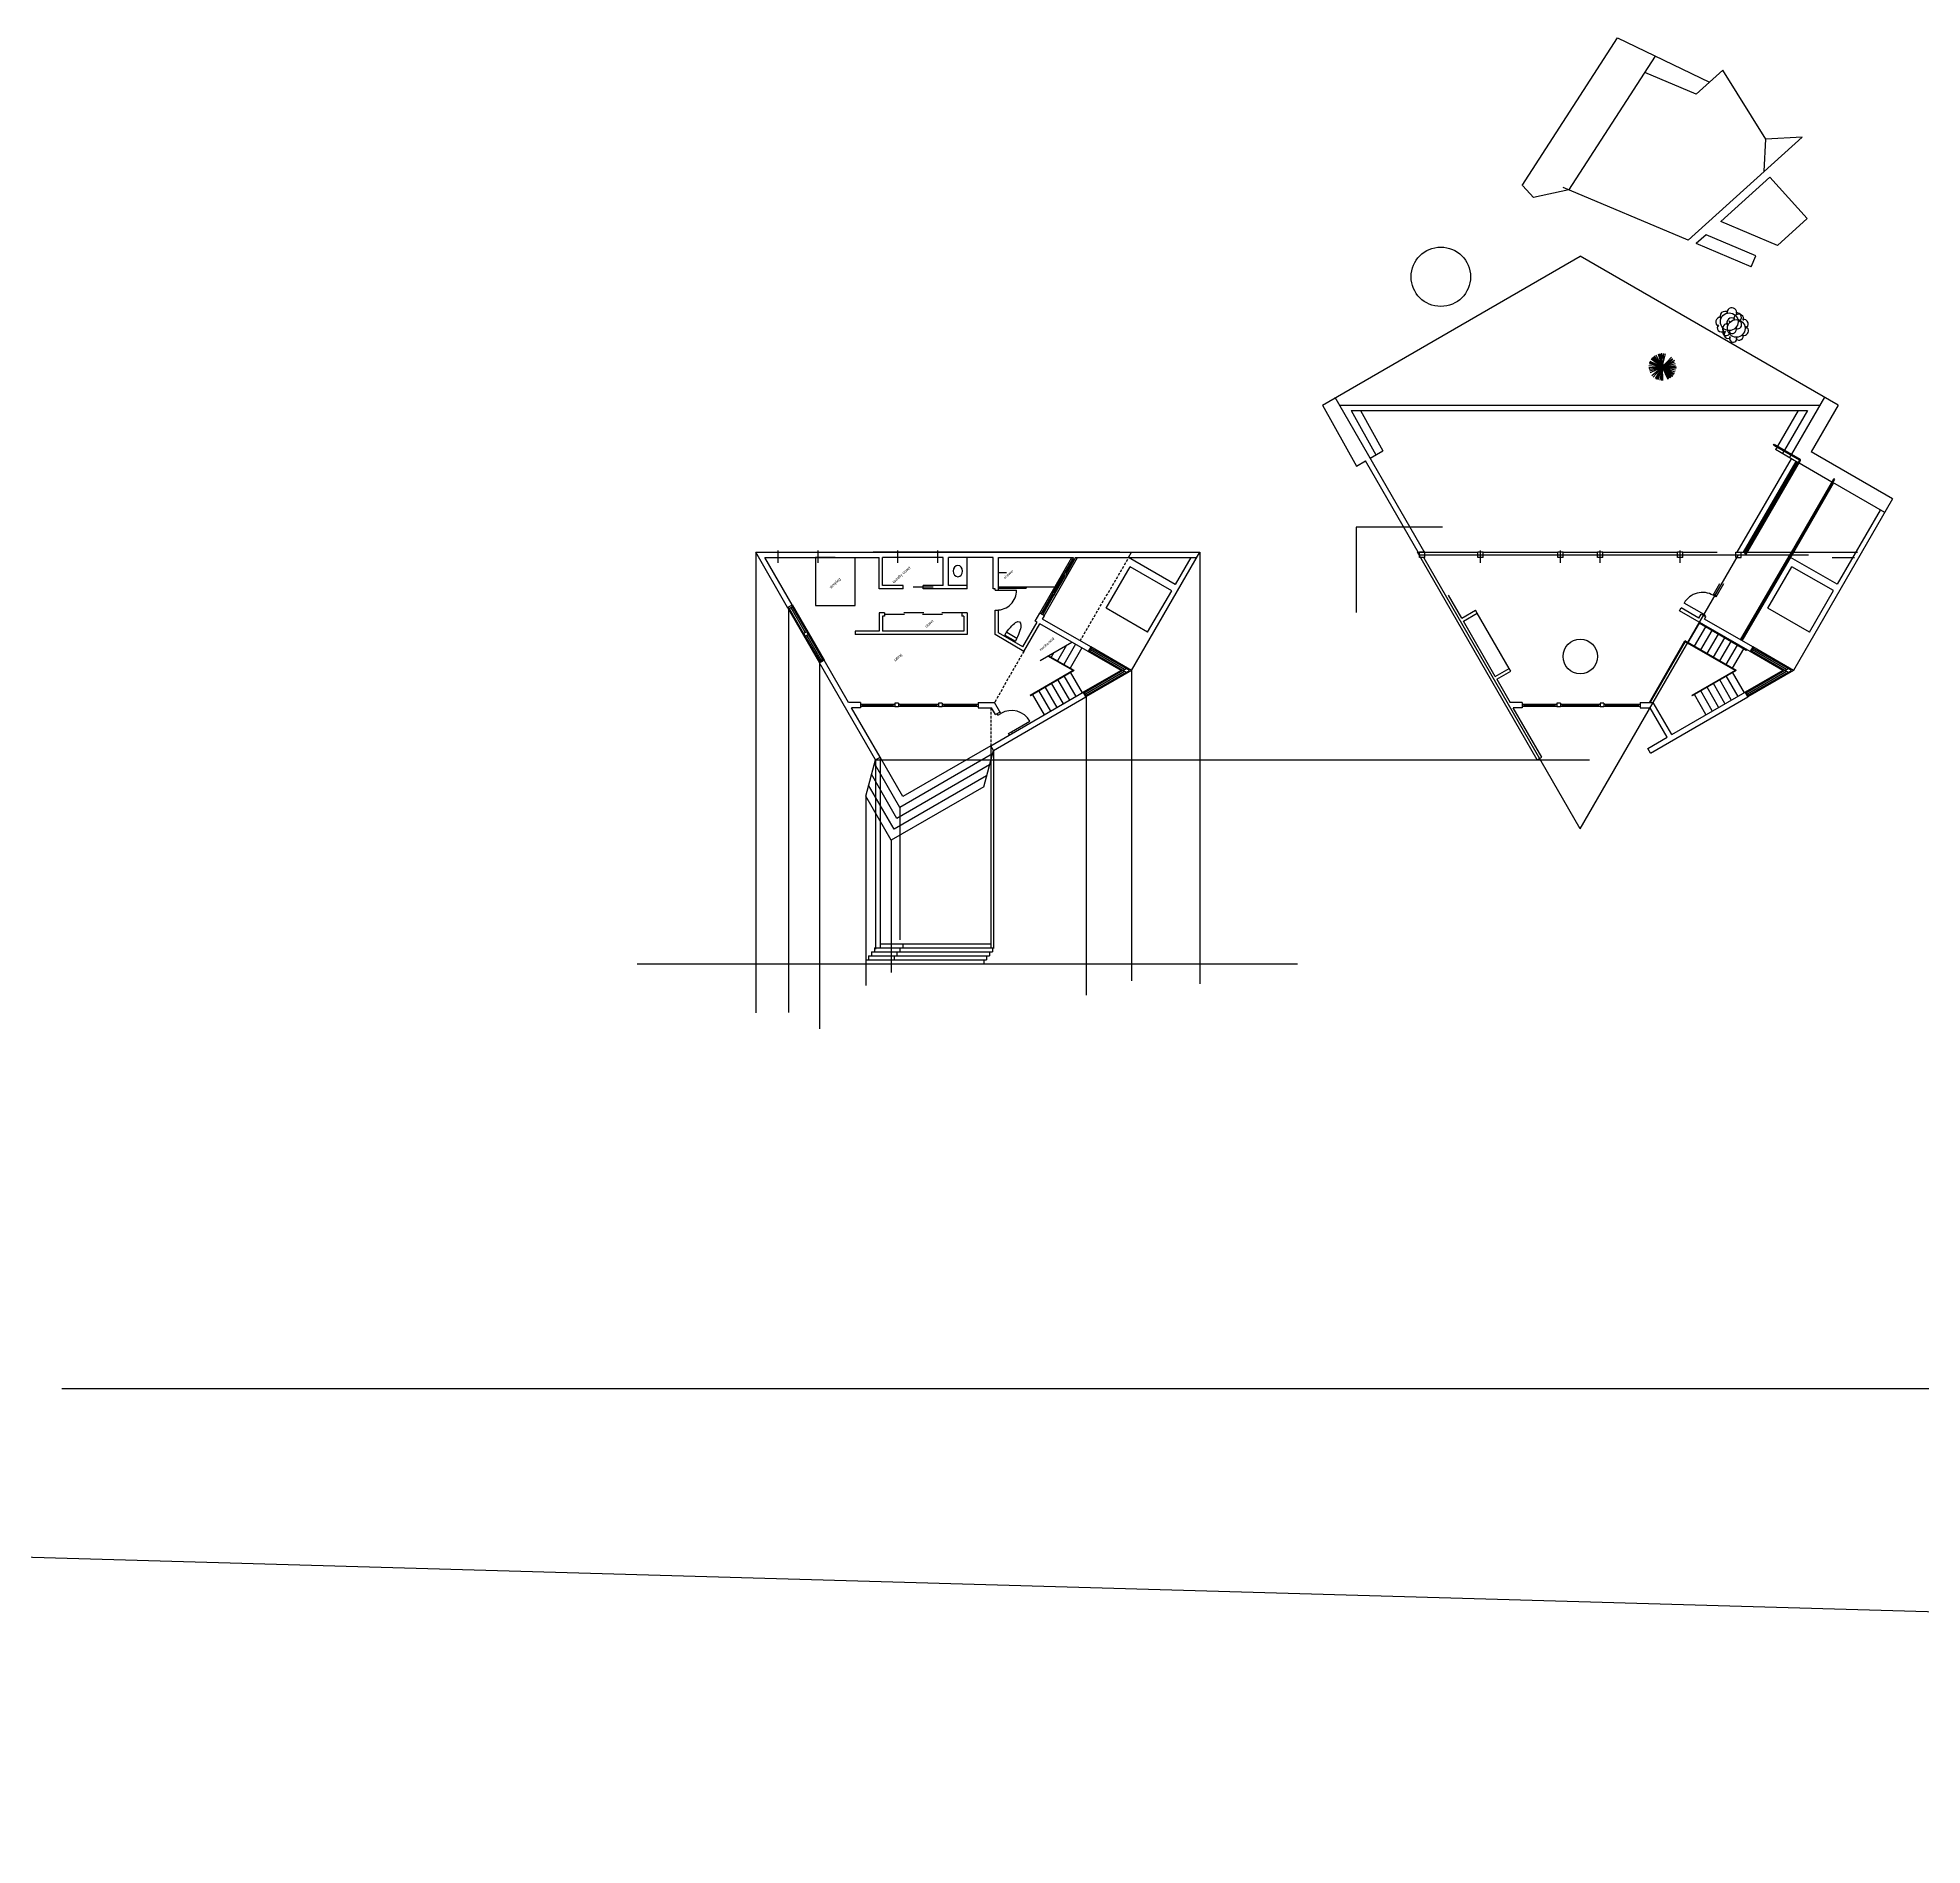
# Model space of a CAD drawing. Header units: inches. Extents: x -43639 to 75791, y -33466 to 47612.
# Drawn here: x 15201 to 18035, y -905 to 1812 of the extents above; entities that cross this region are included whole.
import ezdxf

# ---------------------------------------------------------------- set-up
doc = ezdxf.new("R2010")
doc.units = ezdxf.units.IN
doc.header["$LTSCALE"] = 8
doc.header["$MEASUREMENT"] = 0
doc.linetypes.add('DASHED', pattern=[0.75, 0.5, -0.25])
doc.layers.get('0').update_dxf_attribs({"linetype": 'CONTINUOUS'})
for name, color, linetype in [('A-Elev', 7, 'CONTINUOUS'), ('A-fixtures', 140, 'CONTINUOUS'), ('A-millwork', 252, 'CONTINUOUS'), ('A-walls', 7, 'CONTINUOUS'), ('construction', 160, 'CONTINUOUS'), ('ELEV', 7, 'CONTINUOUS'), ('TREE', 3, 'CONTINUOUS')]:
    doc.layers.add(name, color=color, linetype=linetype)
doc.styles.get("Standard").update_dxf_attribs({"font": 'txt', "height": 0.2})

# ---------------------------------------------------------------- blocks, each defined once
blk = doc.blocks.new('PINETREE')
for p, q in [((0, 0), (-0.869831, 0.030011)), ((0, 0), (-0.869831, -0.086282)), ((0, 0), (-0.837788, -0.250404)), ((0, 0), (-0.81825, 0.248528)), ((-0.81825, 0.248528), (-0.81825, 0.248528)), ((0, 0), (-0.798712, 0.358256)), ((0, 0), (-0.798712, -0.359194)), ((0, 0), (-0.759636, -0.429532)), ((0, 0), (-0.746351, 0.451103)), ((-0.662929, 0.400682), (-0.688518, 0.497995)), ((0, 0), (-0.675232, 0.544887)), ((0, 0), (-0.675232, -0.530819)), ((0, 0), (-0.616618, -0.632106)), ((0, 0), (-0.584576, 0.654615)), ((0, 0), (-0.565038, -0.655553)), ((0, 0), (-0.486886, 0.724015)), ((0, 0), (-0.402482, 0.779348)), ((0, 0), (-0.343868, 0.794353)), ((0, 0), (-0.259464, -0.827178)), ((0, 0), (-0.194598, 0.864692)), ((0, 0), (-0.135984, -0.835619)), ((0, 0), (-0.116446, 0.880635)), ((0, 0), (-0.064085, -0.882511)), ((-0.057775, 0.436931), (-0.038294, 0.872194)), ((0, 0), (-0.018756, -0.87407)), ((0, 0), (0.026572, 0.880635)), ((0, 0), (0.124261, 0.880635)), ((0, 0), (0.234456, 0.841246)), ((0, 0), (0.377474, 0.786851)), ((0, 0), (0.461878, 0.747461)), ((0, 0), (0.54003, 0.685564)), ((0, 0), (0.669762, 0.584276)), ((0, 0), (0.741661, 0.497995)), ((0, 0), (0.884679, 0.0694)), ((0, 0), (0.877646, -0.040327)), ((0, 0), (0.865141, -0.094722)), ((0, 0), (0.826065, -0.289794)), ((0, 0), (0.793242, -0.414527)), ((0, 0), (0.728376, -0.507373)), ((0, 0), (0.118009, -0.897516)), ((0, 0), (0.032824, -0.859065)), ((0, 0), (0.403264, -0.780286)), ((0, 0), (0.514239, -0.718388)), ((0, 0), (0.637719, -0.663993)), ((0, 0), (0.286817, -0.835619)), ((0, 0), (0.696333, -0.617101)), ((0, 0), (0.916722, -0.211015)), ((0, 0), (0.228204, -0.843121)), ((0.36848, 0.321449), (0.592391, 0.685564)), ((-0.552229, -0.165054), (-0.831536, -0.328245)), ((-0.170074, -0.542198), (-0.187565, -0.835619)), ((0.535333, -0.372904), (0.676795, -0.53926))]:
    blk.add_line(p, q)
blk = doc.blocks.new('DCDSTREE')
at = {"const_width": 0.05567}
blk.add_lwpolyline([(-0.050861, -0.01564, 1), (0.004809, -0.01564, 1)], format="xyb", close=True, dxfattribs=at)
for centre, radius, start, end in [((-0.697665, 0.031649), 0.27, 90, 270), ((-0.472665, 0.324149), 0.334487, 47.726311, 199.653824), ((-0.022665, 0.436649), 0.318198, 8.130102, 171.869898), ((0.472335, 0.301649), 0.3245, 303.690068, 146.309932), ((0.504478, -0.141923), 0.302211, 246.16126, 60.708638), ((-0.636783, -0.38394), 0.243328, 104.489763, 329.250033), ((-0.24204, -0.519601), 0.275855, 177.662694, 343.412661), ((0.213585, -0.485851), 0.302916, 201.801409, 31.328693)]:
    blk.add_arc(centre, radius, start, end)

msp = doc.modelspace()

# ---------------------------------------------------------------- linework, layer by layer
msp.add_line((2.852, -37.89648), (30334.93748, -905.05183))
at = {"layer": 'A-Elev', "color": 252}
msp.add_lwpolyline([(16400.41484, 1030.50299), (16370.41484, 1030.50299), (16370.41484, 958.5541), (16430.41484, 958.5541), (16430.41484, 1030.50299)], dxfattribs=at)
at = {"layer": 'A-fixtures'}
for p, q in [((16655.51971, 914.04665, -8376.02467), (16671.10816, 905.04665, -8376.02467)), ((16658.14498, 918.30445, -8376.02467), (16673.48289, 909.44911, -8376.02467))]:
    msp.add_line(p, q, dxfattribs=at)
at = {"layer": 'A-fixtures', "extrusion": (0, 0, -1)}
msp.add_ellipse((16663.31393, 909.54665, -8376.02467), major_axis=(14, 24.24871), ratio=0.3214285714, start_param=4.7123889804, end_param=7.853981634, dxfattribs=at)
at = {"layer": 'A-millwork'}
for p, q in [((16598.53143, 988.596, 0.02946), (16598.53143, 1030.50299, -0.05564)), ((17413.47558, 863.89118, 0.00274), (17365.47558, 947.02962, 0.00274))]:
    msp.add_line(p, q, dxfattribs=at)
at = {"layer": 'A-walls', "color": 252}
for p, q in [((17132.84389, 1259.71511), (17520.54193, 1483.55267)), ((17908.23996, 1259.71511), (17520.54193, 1483.55267)), ((17132.84389, 1259.71511), (17183.80992, 1167.79845)), ((17286.83919, 1037.34653), (17152.05195, 1270.80488)), ((17158.45463, 1259.71511), (17880.52715, 1259.71511)), ((17176.16794, 1251.71511, -40037.30414), (17213.26778, 1184.80596, -40037.30414)), ((17176.16794, 1251.71511), (17862.05194, 1251.71511)), ((17189.88713, 1251.71511, -40037.30414), (17223.66009, 1190.80596, -40037.30414)), ((17848.19554, 1251.71511), (17817.12816, 1197.90483)), ((17862.05194, 1251.71511), (17827.52046, 1191.90483)), ((17887.45535, 1271.71511), (17837.91277, 1185.90483)), ((17908.23996, 1259.71511), (17867.69738, 1189.49329)), ((17204.59453, 1179.79845), (17223.70024, 1190.82914)), ((17816.37816, 1196.60579), (17814.12816, 1192.70868)), ((17848.14018, 1173.07183), (17814.12816, 1192.70868)), ((17826.77046, 1190.60579), (17824.52046, 1186.70868)), ((17183.80992, 1167.79845), (17197.53969, 1175.72534)), ((17278.83919, 1034.91047), (17197.53969, 1175.72534)), ((17768.29509, 1038.79088), (17846.84439, 1173.81996)), ((17837.16277, 1184.60579), (17834.91277, 1180.70868)), ((17898.80591, 1143.81996), (17849.44246, 1172.31996)), ((17990.16908, 1118.78422), (17867.69738, 1189.49329)), ((17841.39443, 1038.79088), (17901.40399, 1142.31996)), ((17978.16908, 1097.99961), (17900.10495, 1143.06996)), ((17903.09951, 1148.26924), (17901.80171, 1149.01853)), ((17990.16908, 1118.78422, 0.00262), (17841.15696, 860.68765, 0.00262)), ((17971.50612, 1101.74404, 0.00262), (17906.55702, 990.38957, 0.00262)), ((16911.51187, 990.0087, -8376.01713), (16841.3737, 1030.50299, -8376.01713)), ((16845.88669, 1038.31828, -8376.01917), (16948.4953, 1038.31828, -8376.01917)), ((16845.94021, 860.68765, -8376.01452), (16948.4953, 1038.31828, -8376.01452)), ((16935.13075, 1030.50299, -41880.05138), (16911.51187, 990.0087, -41880.05138)), ((17762.24467, 1038.79088), (17768.29509, 1038.79088)), ((17763.9848, 905.24302), (17841.39443, 1038.79088)), ((17768.29509, 1038.79088), (17770.02714, 1038.79088)), ((17771.75919, 1038.79088), (17830.02995, 1038.79088)), ((17830.02995, 1038.79088), (17899.31198, 1038.79088)), ((17906.55702, 990.38957, 0.00262), (17836.71283, 1030.71413, 0.00262)), ((16807.67489, 954.15647, -41880.05138), (16843.76803, 1016.67163, -41880.05138)), ((16906.12186, 980.67163, -8376.01713), (16843.76803, 1016.67163, -8376.01713)), ((17802.64624, 954.41082, 0.00262), (17838.64624, 1016.76465, 0.00262)), ((17901.00007, 980.76465, 0.00262), (17838.64624, 1016.76465, 0.00262)), ((16547.53143, 986.096, 0.02925), (16517.53143, 986.096, 0.02925)), ((16640.53143, 981.50399, 0.02932), (16640.53143, 981.50399, 0.02932)), ((16687.53143, 986.41097, -8376.04798), (16730.7281, 986.41097, -8376.04798)), ((16870.02872, 918.15647, -41880.05138), (16906.12186, 980.67163, -41880.05138)), ((17865.00007, 918.41082, 0.00262), (17901.00007, 980.76465, 0.00262)), ((16331.06848, 954.05554, -8376), (16352.72324, 916.5484, -8376)), ((16335.46305, 956.59275, -8376.00111), (16357.11782, 919.08561, -8376.00111)), ((16504.41484, 945.096, 0.02917), (16474.41484, 945.096, 0.02917)), ((16533.41484, 947.596, 0.02917), (16503.41484, 947.596, 0.02917)), ((16561.53143, 945.096, 0.02931), (16531.53143, 945.096, 0.02931)), ((16590.53143, 947.596, 0.02931), (16560.53143, 947.596, 0.02931)), ((16640.53143, 951.50399, 0.02932), (16645.53143, 951.50399, 0.02932)), ((16870.02872, 918.15647, -41880.05138), (16807.67489, 954.15647, -41880.05138)), ((17865.00007, 918.41082, 0.00262), (17802.55711, 954.46228, 0.00262)), ((16355.22324, 912.21827, -8375.99108), (16376.878, 874.71112, -8375.99108)), ((16359.61782, 914.75548, -8375.99219), (16381.27258, 877.24833, -8375.99219)), ((16430.41484, 919.61723), (16430.41484, 914.61723)), ((17699.02218, 931.77954, 0.00274), (17682.14718, 902.55119, 0.00274)), ((17708.54846, 926.27954, 0.00274), (17691.67346, 897.05119, 0.00274)), ((17770.03627, 890.77954, 0.00026), (17699.02218, 931.77954, 0.00274)), ((17718.07474, 920.77954, 0.00274), (17701.19974, 891.55119, 0.00274)), ((17727.60102, 915.27954, 0.00274), (17710.72602, 886.05119, 0.00274)), ((17737.1273, 909.77954, 0.00274), (17720.2523, 880.55119, 0.00274)), ((16708.17547, 875.56293, -8376.01439), (16756.17547, 903.27574, -8376.01439)), ((16757.94021, 860.68765, -8376.01439), (16720.17547, 882.49113, -8376.01439)), ((16759.44021, 860.68765, -8376.01439), (16720.92547, 882.92415, -8376.01439)), ((16729.14564, 887.67006, -8376.01439), (16725.03556, 880.55119, -8376.01439)), ((16748.1982, 898.67006, -8376.01439), (16734.56184, 875.05119, -8376.01439)), ((16761.71311, 900.07858, -8376.01439), (16744.08811, 869.55119, -8376.01439)), ((16771.23939, 894.57858, -8376.01439), (16753.61439, 864.05119, -8376.01439)), ((17624.55331, 812.79567, 0.00274), (17677.81706, 905.05119, 0.00274)), ((17678.09157, 904.02667, 0.00274), (17625.41934, 812.79567, 0.00274)), ((17754.65696, 860.68765, 0.00274), (17677.81706, 905.05119, 0.00274)), ((17753.15696, 860.68765, 0.00274), (17678.09157, 904.02667, 0.00274)), ((17746.65358, 904.27954, 0.00274), (17729.77858, 875.05119, 0.00274)), ((17756.17986, 898.77954, 0.00274), (17739.30486, 869.55119, 0.00274)), ((17765.70614, 893.27954, 0.00274), (17748.83114, 864.05119, 0.00274)), ((17770.78627, 892.07858, 0.00274), (17770.03627, 890.77954, 0.00274)), ((16757.94021, 860.68765, -8376.01439), (16693.24297, 823.33468, -8376.01439)), ((16759.44021, 860.68765, -8376.01439), (16693.61797, 822.68516, -8376.01439)), ((16744.08811, 852.68516, -8376.01439), (16762.08596, 821.51198, -8376.01439)), ((16753.61439, 858.18516, -8376.01439), (16771.61224, 827.01198, -8376.01439)), ((17753.15696, 860.68765, 0.00274), (17688.45972, 823.33468, 0.00274)), ((17754.65696, 860.68765, 0.00274), (17688.83472, 822.68516, 0.00274)), ((17739.30486, 852.68516, 0.00274), (17757.3027, 821.51198, 0.00274)), ((17748.83114, 858.18516, 0.00274), (17766.82898, 827.01198, 0.00274)), ((16693.24297, 823.33468, -8376.01439), (16693.61797, 822.68516, -8376.01439)), ((16696.45672, 825.18516, -8376.01439), (16714.45456, 794.01198, -8376.01439)), ((16705.983, 830.68516, -8376.01439), (16723.98084, 799.51198, -8376.01439)), ((16715.50928, 836.18516, -8376.01439), (16733.50712, 805.01198, -8376.01439)), ((16725.03556, 841.68516, -8376.01439), (16743.0334, 810.51198, -8376.01439)), ((16734.56184, 847.18516, -8376.01439), (16752.55968, 816.01198, -8376.01439)), ((17688.45972, 823.33468, 0.00274), (17688.83472, 822.68516, 0.00274)), ((17691.67346, 825.18516, 0.00274), (17708.92346, 795.30728, 0.00274)), ((17701.19974, 830.68516, 0.00274), (17718.44974, 800.80728, 0.00274)), ((17710.72602, 836.18516, 0.00274), (17727.97602, 806.30728, 0.00274)), ((17720.2523, 841.68516, 0.00274), (17737.5023, 811.80728, 0.00274)), ((17729.77858, 847.18516, 0.00274), (17747.02858, 817.30728, 0.00274)), ((16634.09411, 747.61585, -8376.0173), (16501.86655, 671.27423, -8376.01108)), ((16623.4531, 686.04663, -8376.0145), (16638.09411, 740.68765, -8376.0145)), ((16446.08211, 671.89571, -8376.01713), (16460.72312, 726.53673, -8376.01713)), ((16497.47424, 654.88192, -8376.01038), (16459.25902, 721.07263, -8376.01038)), ((16501.86655, 671.27423, -8376.01713), (16467.65132, 730.53673, -8376.01713)), ((16632.23771, 718.83124, -8376.01103), (16493.08194, 638.48962, -8376.00428)), ((16636.63001, 735.22355, -8376.01433), (16497.47424, 654.88192, -8376.00758)), ((16488.68963, 622.09732, -8375.9969), (16450.47441, 688.28802, -8375.9969)), ((16493.08194, 638.48962, -8376.00364), (16454.86671, 704.68032, -8376.00364)), ((16623.4531, 686.04663, -8376.00444), (16484.29733, 605.70501, -8375.99769)), ((16627.8454, 702.43894, -8376.00774), (16488.68963, 622.09732, -8376.00098)), ((16484.29733, 605.70501, -8375.99016), (16446.08211, 671.89571, -8375.99016)), ((15237.21291, -218.43197), (18799.35223, -218.43197))]:
    msp.add_line(p, q, dxfattribs=at)
at = {"layer": 'A-walls', "color": 253}
for p, q in [((17811.182, 1199.60579), (17811.932, 1200.90483)), ((17811.182, 1199.60579), (17850.4026, 1176.96177)), ((17811.932, 1200.90483), (17851.14342, 1178.2661)), ((17768.15075, 1035.54088), (17850.4026, 1176.96177)), ((17769.44979, 1034.79088), (17851.70162, 1176.21174)), ((17837.94329, 1038.79088), (17901.80171, 1149.01853)), ((17839.67579, 1038.79088), (17903.09951, 1148.26924)), ((16707.84134, 946.76992, -8376.01713), (16756.22956, 1030.58079, -8376.01713)), ((16714.21342, 943.091, -8376), (16764.68076, 1030.50299, -8376)), ((16841.3737, 1030.50299, -8376.00069), (16943.98314, 1030.50299, -8376.00069)), ((17761.42944, 906.71835), (17837.94329, 1038.79088)), ((17762.72826, 905.96848), (17839.67579, 1038.79088)), ((17768.15075, 1035.54088), (17769.44979, 1034.79088)), ((16727.90729, 977.91808, -8376), (16743.65729, 1005.19788, -8376)), ((16713.25537, 946.5402, -8376), (16729.00537, 973.82, -8376)), ((16328.71717, 955.22737, -8376), (16376.69568, 872.07652, -8376.00892)), ((16335.62389, 959.21496, -8376.02397), (16383.6024, 876.06412, -8376.03289)), ((16829.94021, 860.68765, -8376.00652), (16780.68315, 889.12623, -8376.00892)), ((16832.94021, 860.68765, -8376.01469), (16782.73219, 889.67527, -8376.01713)), ((16845.94021, 860.68765, -8376.01452), (16784.68315, 896.05443, -8376.01713)), ((16837.94021, 863.5744, -8376.01489), (16785.23219, 894.00539, -8376.01713)), ((17825.15696, 860.68765, 0.0106), (17775.89989, 889.12623, 0.00821)), ((17828.15696, 860.68765, 0.00244), (17777.94893, 889.67527, 0)), ((17841.15696, 860.68765, 0.0026), (17779.89989, 896.05443)), ((17833.15696, 863.5744, 0.00224), (17780.44893, 894.00539, 0)), ((16829.94021, 860.68765, -8376.01448), (16773.19408, 827.92525, -8376.01439)), ((16832.94021, 860.68765, -8376.01449), (16775.24312, 827.37621, -8376.01439)), ((16834.14117, 855.60752, -8376.01722), (16776.44408, 822.29609, -8376.01712)), ((16845.94021, 860.68765, -8376.0145), (16777.19408, 820.99705, -8376.01439)), ((16837.94021, 857.8009, -8376.01449), (16777.74312, 823.04609, -8376.01439)), ((17825.15696, 860.68765, 0.00264), (17768.41082, 827.92525, 0.00274)), ((17828.15696, 860.68765, 0.00264), (17770.45986, 827.37621, 0.00273)), ((17829.35792, 855.60752, -0.00009), (17771.66082, 822.29609, 0)), ((17841.15696, 860.68765, 0.00262), (17772.41082, 820.99705, 0.00274)), ((17833.15696, 857.8009, 0.00264), (17772.95986, 823.04609, 0.00273)), ((16441.08824, 810.29567, -8376.00764), (16486.82518, 810.29567, -8376.00757)), ((16441.08824, 807.29567, -8376.00764), (16486.82518, 807.29567, -8376.00757)), ((16498.32518, 810.29567, -8376.01245), (16552.32518, 810.29567, -8376.01238)), ((16498.32518, 807.29567, -8376.01245), (16552.32518, 807.29567, -8376.01238)), ((16563.82518, 810.29567, -8376.01719), (16612.32518, 810.29567, -8376.01713)), ((16563.82518, 807.29567, -8376.01719), (16612.32518, 807.29567, -8376.01713)), ((17436.30498, 810.29567, 0.00948), (17482.04193, 810.29567, 0.00955)), ((17436.30498, 807.29567, 0.00948), (17482.04193, 807.29567, 0.00955)), ((17493.54193, 810.29567, 0.00467), (17547.54193, 810.29567, 0.00474)), ((17493.54193, 807.29567, 0.00467), (17547.54193, 807.29567, 0.00474)), ((17559.04193, 810.29567, -0.00007), (17607.54193, 810.29567, 0)), ((17559.04193, 807.29567, -0.00007), (17607.54193, 807.29567, 0))]:
    msp.add_line(p, q, dxfattribs=at)
at = {"layer": 'A-walls', "color": 1}
for p, q in [((17756.39732, 1038.79088, -15623.89799), (17838.16257, 1178.83241, -39478.11913)), ((17765.81706, 1038.79088, -16608.00381), (17845.21741, 1174.75929, -39478.11913)), ((17899.31198, 1038.79088), (17937.41397, 1038.79088)), ((17899.31198, 1030.79088), (17932.79517, 1030.79088))]:
    msp.add_line(p, q, dxfattribs=at)
at = {"layer": 'A-walls', "color": 7}
for p, q in [((17313.11543, 1076.36266), (17183.70923, 1076.36266)), ((17183.70923, 1076.36266), (17183.70923, 948.10999)), ((16562.53143, 1030.50299, -0.02387), (16471.41484, 1030.50299, -8376.0544)), ((16637.53143, 1030.50299, 0.02841), (16570.53143, 1030.50299, 0.02841)), ((16759.46702, 1026.58113, -8376), (16756.86894, 1028.08113, -8376)), ((16841.3737, 1030.50299, -8376.01713), (16845.88669, 1038.31828, -8376.01917)), ((17275.76385, 1038.31828, -8376.00048), (17286.83919, 1038.31828, -8376)), ((16746.25537, 1003.69788, -8376), (16743.65729, 1005.19788, -8376)), ((16747.75537, 1006.29596, -8376), (16745.15729, 1007.79596, -8376)), ((16502.53143, 983.596, 0.02917), (16466.41484, 983.596, 0.02917)), ((16502.53143, 988.596, 0.02932), (16471.41484, 988.596, -8376.00121)), ((16562.53143, 988.596, 0.02932), (16532.53143, 988.596, 0.02932)), ((16598.53143, 983.596, 0.02932), (16532.53143, 983.596, 0.02932)), ((16598.53143, 988.596, 0.02932), (16570.53143, 988.596, 0.02932)), ((16640.53143, 983.596, 0.02932), (16637.53143, 983.596, 0.02932)), ((16643.03143, 981.50399, 0.02932), (16673.03143, 981.50399, 0.02932)), ((16729.00537, 973.82, -8376), (16726.40729, 975.32, -8376)), ((16730.50537, 976.41808, -8376), (16727.90729, 977.91808, -8376)), ((16328.71717, 955.22737, -8376.02223), (16335.62389, 959.21496, -8376.02397)), ((16331.06848, 954.05554, -8376.02254), (16335.46305, 956.59275, -8376.02365)), ((16333.26577, 955.32415, -8376), (16354.92053, 917.817, -8376)), ((16466.41484, 947.596, 0.02917), (16466.41484, 919.61723, 0.02917)), ((16474.41484, 947.596, 0.02918), (16466.41484, 947.596, 0.02917)), ((16471.41484, 942.596, 0.02917), (16471.41484, 919.61723, 0.02917)), ((16474.41484, 942.596, 0.02918), (16471.41484, 942.596, 0.02917)), ((16474.41484, 947.596, 0.02917), (16474.41484, 942.596, 0.02917)), ((16598.53143, 947.596, 0.02932), (16590.53143, 947.596, 0.02931)), ((16590.53143, 947.596, 0.02932), (16590.53143, 942.596, 0.02932)), ((16593.53143, 942.596, 0.02932), (16590.53143, 942.596, 0.02932)), ((16593.53143, 942.596, 0.02932), (16593.53143, 919.61723, 0.02932)), ((16598.53143, 947.596, 0.02932), (16598.53143, 914.61723, 0.02932)), ((16640.53143, 914.61723, -8376.03318), (16640.53143, 951.50399, -8376.03318)), ((16645.53143, 917.50399, -8376.03318), (16645.53143, 951.50399, -8376.03318)), ((16713.25537, 946.5402, -8376), (16710.65729, 948.0402, -8376)), ((17344.69097, 935.02962, 8376.00274), (17365.47558, 947.02962, 8376.00274)), ((16352.72324, 916.5484, -8376), (16357.11782, 919.08561, -8376)), ((16352.72324, 916.5484, -8376), (16355.22324, 912.21827, -8376)), ((16355.22324, 912.21827, -8376), (16359.61782, 914.75548, -8376)), ((16357.11782, 919.08561, -8376), (16359.61782, 914.75548, -8376)), ((16357.42053, 913.48687, -8376), (16379.07529, 875.97973, -8376)), ((16466.41484, 919.61723, 0.02917), (16430.41484, 919.61723, 0.02926)), ((16598.53143, 914.61723, 0.02932), (16430.41484, 914.61723, 0.02932)), ((16471.41484, 914.61723, 0.02917), (16466.41484, 914.61723, 0.02917)), ((16593.53143, 919.61723, 0.02932), (16471.41484, 919.61723, 0.02917)), ((16684.01954, 889.50936, -8376.02222), (16640.53143, 914.61723, -8376.03318)), ((16682.18941, 896.33949, -8376.01642), (16645.53143, 917.50399, -8376.02639)), ((16784.68315, 896.05443, -8376.01713), (16780.68315, 889.12623, -8376.01713)), ((17779.89989, 896.05443), (17775.89989, 889.12623)), ((16376.878, 874.71112, -8376), (16381.27258, 877.24833, -8376)), ((16832.94021, 860.68765, -8376.01469), (16837.94021, 863.5744, -8376.01449)), ((16837.94021, 857.8009, -8376.01444), (16832.94021, 860.68765, -8376.01469)), ((16842.94021, 860.68765, -8376.01425), (16837.94021, 863.5744, -8376.01449)), ((16837.94021, 857.8009, -8376.01449), (16842.94021, 860.68765, -8376.0143)), ((17392.69097, 851.89118, 8376.00274), (17413.47558, 863.89118, 8376.00274)), ((17395.19097, 847.56105, 8376.00274), (17415.97558, 859.56105, 8376.00274)), ((17828.15696, 860.68765, 0.00244), (17833.15696, 863.5744, 0.00263)), ((17833.15696, 857.8009, 0.00268), (17828.15696, 860.68765, 0.00244)), ((17838.15696, 860.68765, 0.00287), (17833.15696, 863.5744, 0.00263)), ((17833.15696, 857.8009, 0.00264), (17838.15696, 860.68765, 0.00283)), ((16777.19408, 820.99705, -8376.01439), (16773.19408, 827.92525, -8376.01439)), ((17772.41082, 820.99705, 0.00274), (17768.41082, 827.92525, 0.00274)), ((16665.29387, 768.51579, -8376.01397), (16693.00668, 784.51579, -8376.01397)), ((16102.24643, 419.68344), (17095.39475, 419.68344))]:
    msp.add_line(p, q, dxfattribs=at)
at = {"layer": 'A-walls'}
for p, q in [((16328.71717, 955.22737, -8376), (16280.7446, 1038.31828, -8376)), ((16280.7446, 1038.31828, -8376), (16845.88669, 1038.31828, -8376)), ((16335.62389, 959.21496, -8375.99312), (16294.5151, 1030.41747, -8375.99312)), ((16294.66322, 1030.50299, -8376), (16466.41484, 1030.50299, -16752.03053)), ((16828.0677, 1038.31828, -8376), (16457.3581, 1038.31828, -8376)), ((16466.41484, 983.596, -8376.00135), (16466.41484, 1030.50299, -8376)), ((16471.41484, 988.596, -8376.00121), (16471.41484, 1030.50299, -8376)), ((16562.53143, 988.596, 0.02932), (16562.53143, 1030.50299, -0.02387)), ((16570.53143, 988.596, 0.02932), (16570.53143, 1030.50299, -0.02387)), ((16637.53143, 983.596, 0.02932), (16637.53143, 1030.50299, 0.02841)), ((16645.53143, 1030.50299, -0.00835), (16758.2672, 1030.50299, -0.00394)), ((16645.53143, 981.50399, -8376.03343), (16645.53143, 1030.50299, -8376.03432)), ((16758.2672, 1030.50299, -8376), (16743.65729, 1005.19788, -8376)), ((16761.7313, 1030.50299, -8376), (16746.25537, 1003.69788, -8376)), ((16746.45633, 1007.04596, -8376), (16758.16798, 1027.33113, -8376)), ((16761.7313, 1030.50299, -8376.00381), (16841.3737, 1030.50299, -8376.00069)), ((17455.77101, 726.53673), (17275.76385, 1038.31828)), ((17286.83919, 1038.79088), (17278.83919, 1038.79088)), ((17278.83919, 1030.79088), (17278.83919, 1038.79088)), ((17286.83919, 1030.79088), (17278.83919, 1030.79088)), ((17286.83919, 1030.79088), (17286.83919, 1038.79088)), ((17286.83919, 1038.31828, -8376), (17366.54193, 1038.31828, -8376)), ((17374.54193, 1038.79088), (17366.54193, 1038.79088)), ((17366.54193, 1030.79088), (17366.54193, 1038.79088)), ((17374.54193, 1030.79088), (17366.54193, 1030.79088)), ((17374.54193, 1030.79088), (17374.54193, 1038.79088)), ((17374.54193, 1038.31828, -8376), (17486.54193, 1038.31828, -8376)), ((17494.54193, 1038.79088, -8376), (17486.54193, 1038.79088, -8376)), ((17486.54193, 1030.79088, -8376), (17486.54193, 1038.79088, -8376)), ((17494.54193, 1030.79088, -8376), (17486.54193, 1030.79088, -8376)), ((17494.54193, 1030.79088, -8376), (17494.54193, 1038.79088, -8376)), ((17494.54193, 1038.31828, -8376), (17546.54193, 1038.31828, -8376)), ((17554.54193, 1038.79088, -8376), (17546.54193, 1038.79088, -8376)), ((17546.54193, 1030.79088, -8376), (17546.54193, 1038.79088, -8376)), ((17554.54193, 1030.79088, -8376), (17546.54193, 1030.79088, -8376)), ((17554.54193, 1030.79088, -8376), (17554.54193, 1038.79088, -8376)), ((17554.54193, 1038.31828, -8376), (17666.54193, 1038.31828, -8376)), ((17666.54193, 1030.79088, -8376), (17666.54193, 1038.79088, -8376)), ((17674.54193, 1038.79088, -8376), (17666.54193, 1038.79088, -8376)), ((17674.54193, 1030.79088, -8376), (17666.54193, 1030.79088, -8376)), ((17674.54193, 1030.79088, -8376), (17674.54193, 1038.79088, -8376)), ((17674.54193, 1038.31828, -8376), (17726.54193, 1038.31828, -8376)), ((17754.24467, 1038.79088), (17762.24467, 1038.79088)), ((17754.24467, 1030.79088), (17754.24467, 1038.79088)), ((17754.24467, 1030.79088), (17762.24467, 1030.79088)), ((17762.24467, 1030.79088), (17762.24467, 1038.79088)), ((16657.53143, 1007.41097, -8376.04525), (16645.53143, 1007.41097, -8376.03432)), ((16729.20633, 977.16808, -8376), (16744.95633, 1004.44788, -8376)), ((16729.85585, 976.79308, -8376), (16745.60585, 1004.07288, -8376)), ((16730.50537, 976.41808, -8376), (16746.25537, 1003.69788, -8376)), ((16502.53143, 983.596, 0.02917), (16502.53143, 988.596, 0.02932)), ((16532.53143, 983.596, 0.02917), (16532.53143, 988.596, 0.02932)), ((16598.53143, 983.596, 0.02932), (16598.53143, 988.596, 0.02946)), ((16640.53143, 981.50399, 0.02932), (16640.53143, 983.596, 0.02932)), ((16640.53143, 981.50399, 0.02932), (16645.53143, 981.50399, 0.02932)), ((16645.53143, 986.41097, -8376.04798), (16687.53143, 986.41097, -8376.04798)), ((16645.53143, 984.41097, -8376.04798), (16687.53143, 984.41097, -8376.04798)), ((16687.53143, 986.41097, -8376.04798), (16687.53143, 984.41097, -8376.04798)), ((16727.90729, 977.91808, -8376), (16710.65729, 948.0402, -8376)), ((16711.30681, 947.6652, -8376), (16727.05681, 974.945, -8376)), ((16711.95633, 947.2902, -8376), (16727.70633, 974.57, -8376)), ((16730.50537, 976.41808, -8376), (16729.00537, 973.82, -8376)), ((17342.36058, 939.45767, 8376.00821), (17322.23224, 974.12513)), ((17720.35712, 973.73274), (17730.47861, 991.26367)), ((17724.68725, 971.23274), (17720.35712, 973.73274)), ((17725.43725, 972.53178), (17721.10712, 975.03178)), ((17724.68725, 971.23274), (17736.25211, 991.26367)), ((16329.97324, 955.95256, -8376), (16331.06848, 954.05554, -8376)), ((16334.36781, 958.48977, -8376.00892), (16335.46305, 956.59275, -8376.00892)), ((16701.09134, 935.07858, -8376.01713), (16707.84134, 946.76992, -8376.01713)), ((16714.76954, 942.76992, -8376.01713), (16707.84134, 946.76992, -8376.01713)), ((16710.65729, 948.0402, -8376), (16709.40325, 945.86815, -8376)), ((16712.01954, 938.00678, -8376.01713), (16714.76954, 942.76992, -8376.01713)), ((16784.68315, 896.05443, -8376.01713), (16712.01954, 938.00678, -8376.01713)), ((16713.25537, 946.17347, -8376), (16712.16013, 944.27647, -8376)), ((17342.36058, 939.45767, 8376.00821), (17362.97558, 951.35975, 8376.00821)), ((17365.47558, 947.02962, 8376.00274), (17362.97558, 951.35975, 8376.00274)), ((17365.47558, 947.02962, 8376.00274), (17362.97558, 951.35975, 8376.00274)), ((17365.47558, 947.02962, 8376.00274), (17362.97558, 951.35975, 8376.00274)), ((17669.89431, 950.32858, 0.00821), (17672.39431, 954.65871, 0.00821)), ((17775.89989, 889.12623, 0.00821), (17669.89431, 950.32858, 0.00821)), ((17698.80808, 939.40871, 0.00821), (17672.39431, 954.65871, 0.00821)), ((17706.52218, 944.76992), (17676.64431, 962.01992)), ((17698.80808, 939.40871), (17702.30808, 945.47089)), ((17702.30808, 945.47089), (17709.23628, 941.47089)), ((17703.60712, 944.72089), (17704.35712, 946.01992)), ((17708.68725, 943.51992), (17704.35712, 946.01992)), ((17707.23628, 938.00678), (17709.23628, 941.47089)), ((17779.89989, 896.05443), (17707.23628, 938.00678)), ((17707.93725, 942.22089), (17708.68725, 943.51992)), ((16682.18941, 896.33949, -8376.00892), (16703.68941, 933.57858, -8376.00892)), ((16684.01954, 889.50936, -8376.02222), (16708.01954, 931.07858, -8376.02222)), ((16703.68941, 933.57858, -8376.00892), (16701.09134, 935.07858, -8376.00892)), ((16780.68315, 889.12623, -8376.00892), (16708.01954, 931.07858, -8376.00892)), ((17392.69097, 851.89118, 0.00274), (17344.69097, 935.02962, 0.00274)), ((16781.43315, 890.42527, -8376.01713), (16782.73219, 889.67527, -8376.01713)), ((16785.23219, 894.00539, -8376.01713), (16782.73219, 889.67527, -8376.01713)), ((16783.93315, 894.75539, -8376.01713), (16785.23219, 894.00539, -8376.01713)), ((16835.44021, 862.13102, -8376.01479), (16783.98219, 891.84033, -8376.01713)), ((17776.64989, 890.42527, 0), (17777.94893, 889.67527, 0)), ((17780.44893, 894.00539, 0), (17777.94893, 889.67527, 0)), ((17779.14989, 894.75539, 0), (17780.44893, 894.00539, 0)), ((17830.65696, 862.13102, 0.00233), (17779.19893, 891.84033, 0)), ((16376.69568, 872.07652, -8376.00892), (16383.62389, 876.07652, -8376.00892)), ((16460.72312, 726.53673, -8376.01713), (16376.69568, 872.07652, -8376.01713)), ((16376.878, 874.71112, -8376), (16377.97324, 872.81412, -8376)), ((16381.27258, 877.24833, -8376.00892), (16382.36781, 875.35133, -8376.00892)), ((16420.1591, 812.79567, -8376.01713), (16383.62389, 876.07652, -8376.01713)), ((16835.44021, 859.24427, -8376.01449), (16776.49312, 825.21115, -8376.01439)), ((17392.69097, 851.89118, 8376.00821), (17413.47558, 863.89118, 8376.00821)), ((17395.19097, 847.56105, 8376.00274), (17415.97558, 859.56105, 8376.00274)), ((17415.97558, 859.56105, 8376.00274), (17413.47558, 863.89118, 8376.00274)), ((17415.97558, 859.56105, 8376.00274), (17413.47558, 863.89118, 8376.00274)), ((17830.65696, 859.24427, 0.00264), (17771.70986, 825.21115, 0.00273)), ((16634.09411, 747.61585, -8376.01706), (16773.19408, 827.92525, -8376.01439)), ((16773.94408, 826.62621, -8376.01439), (16775.24312, 827.37621, -8376.01439)), ((16777.74312, 823.04609, -8376.01439), (16775.24312, 827.37621, -8376.01439)), ((16776.44408, 822.29609, -8376.01439), (16777.74312, 823.04609, -8376.01439)), ((17395.19097, 847.56105, 8376.00274), (17415.14971, 812.79567, 0.00547)), ((17658.2469, 764.32208, 0.00274), (17768.41082, 827.92525, 0.00274)), ((17769.16082, 826.62621, 0.00273), (17770.45986, 827.37621, 0.00273)), ((17772.95986, 823.04609, 0.00273), (17770.45986, 827.37621, 0.00273)), ((17771.66082, 822.29609, 0.00273), (17772.95986, 823.04609, 0.00273)), ((16438.08824, 812.79567, -8376.00764), (16420.1591, 812.79567, -8376.00764)), ((16467.65132, 730.53673, -8376.01713), (16424.77791, 804.79567, -8376.01713)), ((16438.08824, 804.79567, -8376.00764), (16424.77791, 804.79567, -8376.00764)), ((16438.08824, 812.79567, -8376.00764), (16438.08824, 804.79567, -8376.00764)), ((16438.08824, 810.29567, -8376.00764), (16441.08824, 810.29567, -8376.00764)), ((16438.08824, 807.29567, -8376.00764), (16441.08824, 807.29567, -8376.00764)), ((16441.08824, 807.29567, -8376.01245), (16441.08824, 810.29567, -8376.01245)), ((16441.08824, 808.79567, -8376.00764), (16486.82518, 808.79567, -8376.00758)), ((16486.82518, 810.29567, -8376.00757), (16489.82518, 810.29567, -8376.00764)), ((16486.82518, 810.29567, -8376.00764), (16486.82518, 807.29567, -8376.00764)), ((16486.82518, 807.29567, -8376.00757), (16489.82518, 807.29567, -8376.00757)), ((16489.82518, 811.54567, -8376.00764), (16489.82518, 806.04567, -8376.00764)), ((16492.57518, 811.54567, -8376.00764), (16489.82518, 811.54567, -8376.00764)), ((16495.32518, 806.04567, -8376.00764), (16489.82518, 806.04567, -8376.00764)), ((16495.32518, 811.54567, -8376.00764), (16492.57518, 811.54567, -8376.00764)), ((16495.32518, 811.54567, -8376.00764), (16495.32518, 806.04567, -8376.00764)), ((16495.32518, 810.29567, -8376.00764), (16498.32518, 810.29567, -8376.00764)), ((16495.32518, 807.29567, -8376.00764), (16498.32518, 807.29567, -8376.00764)), ((16498.32518, 807.29567, -8376.01245), (16498.32518, 810.29567, -8376.01245)), ((16498.32518, 808.79567, -8376.01245), (16552.32518, 808.79567, -8376.01238)), ((16552.32518, 810.29567, -8376.01238), (16552.32518, 807.29567, -8376.01238)), ((16552.32518, 810.29567, -8376.01232), (16555.32518, 810.29567, -8376.01238)), ((16552.32518, 807.29567, -8376.01232), (16555.32518, 807.29567, -8376.01232)), ((16555.32518, 811.54567, -8376.01238), (16555.32518, 806.04567, -8376.01238)), ((16558.07518, 811.54567, -8376.01238), (16555.32518, 811.54567, -8376.01238)), ((16560.82518, 806.04567, -8376.01238), (16555.32518, 806.04567, -8376.01238)), ((16560.82518, 811.54567, -8376.01238), (16558.07518, 811.54567, -8376.01238)), ((16560.82518, 811.54567, -8376.01238), (16560.82518, 806.04567, -8376.01238)), ((16560.82518, 810.29567, -8376.01238), (16563.82518, 810.29567, -8376.01238)), ((16560.82518, 807.29567, -8376.01238), (16563.82518, 807.29567, -8376.01238)), ((16563.82518, 807.29567, -8376.01719), (16563.82518, 810.29567, -8376.01719)), ((16563.82518, 808.79567, -8376.01719), (16612.32518, 808.79567, -8376.01713)), ((16612.32518, 810.29567, -8376.01713), (16615.32518, 810.29567, -8376.01719)), ((16612.32518, 810.29567, -8376.01719), (16612.32518, 807.29567, -8376.01719)), ((16612.32518, 807.29567, -8376.01713), (16615.32518, 807.29567, -8376.01713)), ((16615.32518, 812.79567, -8376.01165), (16639.72887, 812.79567, -8376.01165)), ((16615.32518, 812.79567, -8376.01165), (16615.32518, 804.79567, -8376.01165)), ((16615.32518, 804.79567, -8376.01713), (16635.14419, 804.79567, -8376.01713)), ((16641.15727, 794.3807, -8376.01397), (16635.14419, 804.79567, -8376.01168)), ((16638.09411, 740.68765, -8376.01979), (16777.19408, 820.99705, -8376.01713)), ((16649.29387, 796.2286, -8376.01165), (16639.72887, 812.79567, -8376.01165)), ((16641.15727, 794.3807, -8376.01397), (16648.05989, 798.36593, -8376.01397)), ((16644.96374, 793.7286, -8376.01652), (16643.71374, 795.89367, -8376.0167)), ((16644.96374, 793.7286, -8376.01397), (16649.29387, 796.2286, -8376.01397)), ((17433.30498, 812.79567, 0.00948), (17415.14971, 812.79567, 0.00948)), ((17433.30498, 804.79567, 0.00948), (17419.8258, 804.79567, 0.00948)), ((17462.69922, 730.53673), (17419.8258, 804.79567)), ((17433.30498, 812.79567, 0.00948), (17433.30498, 804.79567, 0.00948)), ((17433.30498, 810.29567, 0.00948), (17436.30498, 810.29567, 0.00948)), ((17433.30498, 807.29567, 0.00948), (17436.30498, 807.29567, 0.00948)), ((17436.30498, 807.29567, 0.00467), (17436.30498, 810.29567, 0.00467)), ((17436.30498, 808.79567, 0.00948), (17482.04193, 808.79567, 0.00955)), ((17482.04193, 810.29567, 0.00948), (17482.04193, 807.29567, 0.00948)), ((17482.04193, 810.29567, 0.00955), (17485.04193, 810.29567, 0.00948)), ((17482.04193, 807.29567, 0.00955), (17485.04193, 807.29567, 0.00955)), ((17487.79193, 811.54567, 0.00948), (17485.04193, 811.54567, 0.00948)), ((17485.04193, 811.54567, 0.00948), (17485.04193, 806.04567, 0.00948)), ((17490.54193, 806.04567, 0.00948), (17485.04193, 806.04567, 0.00948)), ((17490.54193, 811.54567, 0.00948), (17487.79193, 811.54567, 0.00948)), ((17490.54193, 811.54567, 0.00948), (17490.54193, 806.04567, 0.00948)), ((17490.54193, 810.29567, 0.00948), (17493.54193, 810.29567, 0.00948)), ((17490.54193, 807.29567, 0.00948), (17493.54193, 807.29567, 0.00948)), ((17493.54193, 807.29567, 0.00467), (17493.54193, 810.29567, 0.00467)), ((17493.54193, 808.79567, 0.00467), (17547.54193, 808.79567, 0.00474)), ((17547.54193, 810.29567, 0.00481), (17550.54193, 810.29567, 0.00474)), ((17547.54193, 810.29567, 0.00474), (17547.54193, 807.29567, 0.00474)), ((17547.54193, 807.29567, 0.00481), (17550.54193, 807.29567, 0.00481)), ((17553.29193, 811.54567, 0.00474), (17550.54193, 811.54567, 0.00474)), ((17550.54193, 811.54567, 0.00474), (17550.54193, 806.04567, 0.00474)), ((17556.04193, 806.04567, 0.00474), (17550.54193, 806.04567, 0.00474)), ((17556.04193, 811.54567, 0.00474), (17553.29193, 811.54567, 0.00474)), ((17556.04193, 811.54567, 0.00474), (17556.04193, 806.04567, 0.00474)), ((17556.04193, 810.29567, 0.00474), (17559.04193, 810.29567, 0.00474)), ((17556.04193, 807.29567, 0.00474), (17559.04193, 807.29567, 0.00474)), ((17559.04193, 807.29567, -0.00007), (17559.04193, 810.29567, -0.00007)), ((17559.04193, 808.79567, -0.00007), (17607.54193, 808.79567)), ((17607.54193, 810.29567, -0.00007), (17607.54193, 807.29567, -0.00007)), ((17607.54193, 810.29567, 0), (17610.54193, 810.29567, -0.00007)), ((17607.54193, 807.29567, 0), (17610.54193, 807.29567, 0)), ((17610.54193, 812.79567, 0.00547), (17630.32681, 812.79567, 0.00547)), ((17610.54193, 812.79567, 0.00547), (17610.54193, 804.79567, 0.00547)), ((17610.54193, 804.79567), (17625.67598, 804.79567)), ((17651.34429, 760.33686, -0.00978), (17625.67598, 804.79567)), ((17626.26952, 736.62233), (17772.41082, 820.99705)), ((17658.2469, 764.32208), (17630.32681, 812.6811)), ((16660.96374, 766.01579, -8376.01397), (16665.29387, 768.51579, -8376.01397)), ((16662.21374, 763.85073, -8376.01397), (16660.96374, 766.01579, -8376.01415)), ((16666.54387, 766.35073, -8376.01397), (16665.29387, 768.51579, -8376.01397)), ((16638.09411, 740.68765, -8376.0145), (16634.09411, 747.61585, -8376.0145)), ((17622.26952, 743.55054, 0.00274), (17651.34429, 760.33686, 0.00274)), ((17626.26952, 736.62233, 0.00121), (17622.26952, 743.55054, 0.00274)), ((16460.72312, 726.53673, -8376.01713), (16467.65132, 730.53673, -8376.01713)), ((17455.77101, 726.53673), (17462.69922, 730.53673))]:
    msp.add_line(p, q, dxfattribs=at)
at = {"layer": 'A-walls', "color": 5}
for p, q in [((16314.41484, 1022.2919, -8376), (16314.41484, 1041.04037, -8376)), ((16374.41484, 1022.2919, -8376), (16374.41484, 1041.04037, -8376)), ((16494.41484, 1022.2919, -8376), (16494.41484, 1041.04037, -8376)), ((16554.41484, 1022.2919, -8376), (16554.41484, 1041.04037, -8376)), ((17278.83919, 1034.79088), (17863.46701, 1034.79088)), ((17520.54193, 622.64268), (17285.75257, 1029.30977)), ((17370.54193, 1022.2919), (17370.54193, 1041.04037)), ((17490.54193, 1022.2919, -8376), (17490.54193, 1041.04037, -8376)), ((17520.54193, 622.64268), (17758.49581, 1034.79088)), ((17550.54193, 1022.2919, -8376), (17550.54193, 1041.04037, -8376)), ((17670.54193, 1022.2919, -8376), (17670.54193, 1041.04037, -8376))]:
    msp.add_line(p, q, dxfattribs=at)
at = {"layer": 'A-walls', "color": 252, "linetype": 'DASHED'}
for p, q in [((16768.76805, 905.24302, -8376.01713), (16841.3737, 1030.50299, -8376.01713)), ((16684.01954, 889.50936, -8376.01165), (16639.72887, 812.79567, -8376.01165)), ((16634.09411, 804.79567, -8376.0145), (16634.09411, 747.61585, -8376.0145))]:
    msp.add_line(p, q, dxfattribs=at)
at = {"layer": 'A-walls', "color": 3}
msp.add_circle((17520.54193, 881.84467), 26, dxfattribs=at)
at = {"layer": 'A-walls', "color": 252}
for centre, radius, start, end in [((17850.40259, 1176.96174), 1.5, 330, 60), ((16643.03143, 981.50399, 0.02932), 30, 269.99999986, 0), ((16665.29387, 768.51579, -8376.01397), 32, 30, 120)]:
    msp.add_arc(centre, radius, start, end, dxfattribs=at)
at = {"layer": 'A-walls'}
msp.add_arc((17704.35712, 946.01992), 32, 60, 150, dxfattribs=at)
at = {"layer": 'A-walls', "color": 253, "extrusion": (0, 0, -1)}
msp.add_ellipse((16584.7785, 1010.14062, -8375.98405), major_axis=(0, -8.5), ratio=0.8235294118, dxfattribs=at)
at = {"layer": 'construction'}
for p, q in [((17433.00698, 1589.58846, 16440), (17576.50648, 1811.82142, 16440)), ((17576.50648, 1811.82142, 16440), (17714.84481, 1745.00123, -120)), ((17503.37741, 1582.78396, 8160), (17633.496, 1784.29434, 8160)), ((17694.82695, 1726.88259, -120), (17617.4731, 1759.4802, -120)), ((17694.82695, 1726.88259, -120), (17734.86267, 1763.11988, -120)), ((17799.58997, 1659.12719, -120), (17734.86267, 1763.11988, -120)), ((17853.97797, 1662.57543, -120), (17682.717, 1507.56302, -120)), ((17797.20251, 1611.1866, -120), (17799.58997, 1659.12719, -120)), ((17853.97797, 1662.57543, -120), (17799.58997, 1659.12719, -120)), ((17450.39391, 1571.60917, 8160), (17434.28844, 1589.40283, 8160)), ((17805.25524, 1602.28977, -120), (17731.7305, 1535.74076, -120)), ((17861.62435, 1540.01198, -120), (17805.25524, 1602.28977, -120)), ((17503.1845, 1582.97373, 8160), (17450.39391, 1571.60917, 8160)), ((17682.717, 1507.56302, -120), (17494.72736, 1586.78356, -120)), ((17817.14022, 1499.74833, -120), (17731.7305, 1535.74076, -120)), ((17817.14022, 1499.74833, -120), (17861.62435, 1540.01198, -120)), ((17709.64323, 1515.74905, -120), (17694.91839, 1502.42124, -120)), ((17777.54867, 1467.60009, -120), (17694.91839, 1502.42124, -120)), ((17784.53872, 1484.18741, -120), (17709.64323, 1515.74905, -120)), ((17777.54867, 1467.60009, -120), (17784.53872, 1484.18741, -120)), ((16280.7446, 1038.31828, -8376), (16280.7446, 346.23454, -8376)), ((16948.4953, 1038.31828, -8376.01452), (16948.4953, 389.84477, -8376.01452)), ((16329.97324, 955.95256, -8376), (16329.97324, 346.51966, -8376)), ((16376.69568, 872.07652, -8376.00892), (16376.69568, 322.00491, -8376.00892)), ((16845.94021, 860.68765, -8376.0145), (16845.94021, 394.43529, -8376.0145)), ((16777.74312, 823.04609, -8376.01439), (16777.74312, 372.63018, -8376.01439)), ((16634.09411, 747.61585, -8376.0145), (16634.09411, 449.88338, -8376.0145)), ((16638.09411, 740.68765, -8376.0145), (16638.09411, 442.95517, -8376.0145)), ((16460.72312, 726.53673, -8376.01713), (17534.59111, 726.53673, -8376.01713)), ((16460.72312, 726.53673, -8376.0068), (16460.72312, 441.79938, -8376.0068)), ((16467.65132, 730.53673, -8376.01713), (16467.65132, 445.79938, -8376.01713)), ((16446.08211, 671.89571, 0.00984), (16446.08211, 387.15836, 0.00984)), ((16497.47424, 654.88192, -8376.00758), (16497.47424, 455.98552, -8376.00758)), ((16484.29733, 605.70501, 0.00231), (16484.29733, 406.80861, 0.00231))]:
    msp.add_line(p, q, dxfattribs=at)
for centre, radius in [((17744.39197, 1384.97709, -120), 13.3), ((17755.08632, 1374.94504, -120), 13.3), ((17643.61905, 1316.71667, -120), 4.15)]:
    msp.add_circle(centre, radius, dxfattribs=at)
at = {"layer": 'ELEV'}
for p, q in [((16460.72312, 480.13383, -25127.92117), (16460.72312, 443.68344, -25127.98097)), ((16467.65132, 480.13383, -8376.01713), (16467.65132, 443.68344, -8376.07693)), ((16634.09411, 480.13383, -8376.0145), (16634.09411, 443.68344, -8376.0743)), ((16638.09411, 480.13383, -33503.94184), (16638.09411, 443.68344, -33504.00164)), ((16446.08211, 425.68344, 0.00984), (16446.08211, 419.68344)), ((16446.08211, 425.68344, 0.00984), (16627.8454, 425.68344, -0.00479)), ((16450.47441, 431.68344, -8375.98705), (16632.23771, 431.68344, -8376.00169)), ((16450.47441, 431.68344, -8375.98705), (16450.47441, 425.68344, -8375.9969)), ((16454.86671, 437.68344, -16751.98395), (16454.86671, 431.68344, -16751.9938)), ((16454.86671, 437.68344, -16751.98395), (16636.63001, 437.68344, -16751.99859)), ((16459.25902, 443.68344, -25127.98085), (16459.25902, 437.68344, -25127.9907)), ((16459.25902, 443.68344, -25127.98085), (16638.09411, 443.68344, -25127.99525)), ((16467.65132, 449.68344, -25127.97168), (16634.09411, 449.68344, -25127.98508)), ((16484.29733, 425.68344, 0.01216), (16484.29733, 419.68344, 0.00231)), ((16488.68963, 431.68344, -8375.99458), (16488.68963, 425.68344, -8376.00443)), ((16493.08194, 437.68344, -16751.99148), (16493.08194, 431.68344, -16752.00133)), ((16497.47424, 443.68344, -25127.98838), (16497.47424, 437.68344, -25127.99823)), ((16501.86655, 449.68344, -33503.98528), (16501.86655, 443.68344, -33503.99512)), ((16623.4531, 425.68344, 0.00541), (16623.4531, 419.68344, -0.00444)), ((16627.8454, 431.68344, -8376.00133), (16627.8454, 425.68344, -8376.01118)), ((16632.23771, 437.68344, -16751.99823), (16632.23771, 431.68344, -16752.00808)), ((16636.63001, 443.68344, -25127.99513), (16636.63001, 437.68344, -25128.00498))]:
    msp.add_line(p, q, dxfattribs=at)
at = {"layer": 'TREE'}
msp.add_circle((17310.80859, 1452.48792, -120), 44.64645, dxfattribs=at)

# ---------------------------------------------------------------- block references
at = {"layer": 'TREE', "xscale": 23.04000000000087, "yscale": 23.03999999999996, "zscale": 23.03999999999999, "rotation": 42.149}
for name, p in [('DCDSTREE', (17745.01896, 1386.03062, -120)), ('DCDSTREE', (17755.26852, 1376.2088, -120)), ('PINETREE', (17643.61905, 1316.71667, -120))]:
    msp.add_blockref(name, p, dxfattribs=at)

# ---------------------------------------------------------------- texts
at = {"layer": 'A-walls'}
for s, p in [('sleeping', (16393.55625, 983.50416, -8376)), ('laundry closet', (16488.43545, 991.74757, -8376)), ('shower', (16655.47284, 997.86678, 8039.99149)), ('closet', (16537.59709, 924.67569, -8376)), ('mechanical', (16709.28221, 889.48314, -8376.0164)), ('sitting', (16490.51352, 874.08552, -8376))]:
    msp.add_text(s, height=4, rotation=42.149, dxfattribs=at).set_placement(p)

doc.saveas('drawing.dxf')
